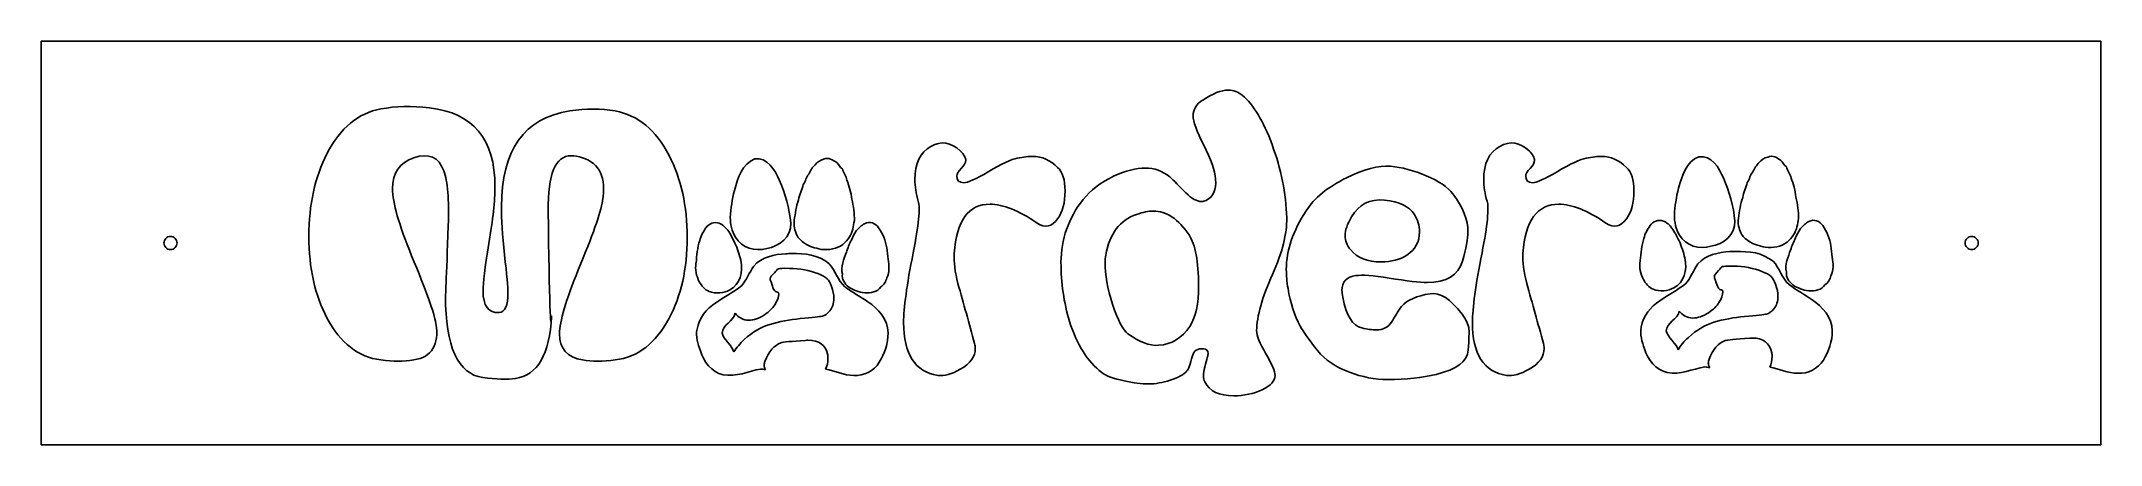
# Model space of a CAD drawing. Extents: x 0 to 123, y 0 to 24.
import ezdxf

# ---------------------------------------------------------------- set-up
doc = ezdxf.new("R2010")
doc.units = 0
doc.layers.add('Vrstva_1', color=7, linetype='CONTINUOUS')

msp = doc.modelspace()

# ---------------------------------------------------------------- linework, layer by layer
at = {"layer": 'Vrstva_1', "color": 7}
for points in [[(0.061265, 24.078584), (122.688395, 24.078584), (122.688395, 0.061269), (0.061265, 0.061269)], [(31.612059, 17.263867), (31.612059, 17.263867)], [(60.577284, 16.572697)], [(94.444845, 16.572697)], [(20.980265, 15.291997)], [(52.07998, 15.840877)], [(61.02451, 15.170032)], [(85.947541, 15.840877)], [(94.892072, 15.170032)], [(41.090386, 13.589527)], [(74.216423, 13.564079)], [(97.30241, 13.717312)], [(101.107659, 13.532609)], [(44.895632, 13.404824)], [(68.402477, 12.547664)], [(82.123566, 12.730619)], [(8.151755, 12.069937)], [(44.729969, 11.439547)], [(48.001581, 11.517817)], [(100.941954, 11.567332)], [(104.213574, 11.645602)], [(115.391312, 12.069937)], [(44.612508, 10.562264)], [(84.684955, 10.982369)], [(100.824534, 10.690049)], [(24.131179, 8.929184), (24.131179, 8.929184)], [(82.570793, 9.722002)], [(30.920891, 6.672727)], [(51.40914, 7.343572)], [(85.276701, 7.343572)], [(34.234433, 5.107424)]]:
    msp.add_lwpolyline(points, close=True, dxfattribs=at)
for points in [[(39.04421, 10.881667), (39.058456, 10.892924)], [(95.256234, 11.009452), (95.270479, 11.020709)]]:
    msp.add_lwpolyline(points, dxfattribs=at)
for points in [[(69.215616, 20.577404), (69.811918, 20.970419), (70.32013, 21.166927), (70.740252, 21.166927)], [(70.740252, 21.166927), (71.051956, 21.166927), (71.329778, 21.065284), (71.57372, 20.861999)], [(71.57372, 20.861999), (72.237784, 20.306354), (72.82731, 19.330587), (73.342298, 17.934697)], [(17.077196, 17.385832), (17.863231, 18.917242), (18.933864, 19.804919), (20.289096, 20.048864)], [(20.289096, 20.048864), (21.156445, 20.211489), (22.11866, 20.231814), (23.17574, 20.109839)], [(23.17574, 20.109839), (25.777786, 19.825239), (27.078808, 18.259947), (27.078808, 15.413962)], [(27.465049, 14.214584), (27.465049, 17.616214), (28.820281, 19.520314), (31.530745, 19.926884)], [(31.530745, 19.926884), (32.506512, 20.075959), (33.407742, 20.075959), (34.234433, 19.926884)], [(34.234433, 19.926884), (35.589665, 19.682944), (36.660299, 18.802044), (37.446333, 17.284184)], [(68.646419, 19.642289), (68.646419, 20.021754), (68.836151, 20.333459), (69.215616, 20.577404)], [(69.276601, 17.894047), (68.85648, 18.734287), (68.646419, 19.317034), (68.646419, 19.642289)], [(15.999787, 12.466342), (15.999787, 14.350112), (16.358923, 15.989942), (17.077196, 17.385832)], [(24.029537, 16.369409), (23.731386, 17.182549), (23.135084, 17.440042), (22.24063, 17.141887)], [(31.612059, 17.263867), (30.676949, 17.263867), (30.222946, 16.166129), (30.250051, 13.970654)], [(32.282899, 17.141894), (32.038957, 17.223209), (31.815344, 17.263867), (31.612059, 17.263867)], [(37.446333, 17.284184), (38.164606, 15.888294), (38.523742, 14.262014), (38.523742, 12.405344)], [(42.55226, 17.074807), (43.284384, 17.190412), (43.752344, 16.408829), (44.002924, 15.820537)], [(46.644319, 17.049989), (46.932156, 17.203139), (47.207178, 16.999289), (47.426304, 16.858694)], [(52.07998, 15.840877), (52.07998, 16.803092), (52.398459, 17.460379), (53.035418, 17.812739)], [(53.035418, 17.812739), (53.645273, 18.165099), (54.228023, 18.077009), (54.783667, 17.548469)], [(54.783667, 17.548469), (55.000505, 17.331629), (55.108923, 17.141897), (55.108923, 16.979272)], [(58.178524, 17.121569), (58.544436, 17.189329), (58.85614, 17.223209), (59.113634, 17.223209)], [(59.113634, 17.223209), (59.642174, 17.223209), (60.130058, 17.006372), (60.577284, 16.572697)], [(69.988099, 15.861194), (69.947444, 16.376184), (69.710278, 17.053802), (69.276601, 17.894047)], [(73.342298, 17.934697), (73.884391, 16.484602), (74.175765, 15.027729), (74.216423, 13.564079)], [(85.947541, 15.840877), (85.947541, 16.803092), (86.26602, 17.460379), (86.902979, 17.812739)], [(86.902979, 17.812739), (87.512834, 18.165099), (88.095584, 18.077009), (88.651229, 17.548469)], [(88.651229, 17.548469), (88.868066, 17.331629), (88.976484, 17.141897), (88.976484, 16.979272)], [(92.046085, 17.121569), (92.411997, 17.189329), (92.723701, 17.223209), (92.981195, 17.223209)], [(92.981195, 17.223209), (93.509736, 17.223209), (93.997619, 17.006372), (94.444845, 16.572697)], [(97.542852, 15.331079), (97.75398, 16.040924), (97.994272, 16.927567), (98.764284, 17.202592)], [(98.764284, 17.202592), (99.496408, 17.318197), (99.964369, 16.536614), (100.214947, 15.948322)], [(102.345279, 16.857194), (102.471947, 17.012677), (102.658081, 17.129414), (102.856344, 17.177782)], [(102.856344, 17.177782), (103.144179, 17.330924), (103.419204, 17.127082), (103.638332, 16.986479)], [(22.24063, 17.141887), (21.400387, 16.857292), (20.980265, 16.240662), (20.980265, 15.291997)], [(24.293806, 13.096522), (24.348016, 14.655037), (24.259926, 15.745999), (24.029537, 16.369409)], [(33.482279, 14.580509), (33.712669, 15.949294), (33.312875, 16.803089), (32.282899, 17.141894)], [(41.330827, 15.203294), (41.541956, 15.913139), (41.782248, 16.799782), (42.55226, 17.074807)], [(45.428046, 15.545317), (45.593454, 15.746872), (45.579949, 15.999629), (45.763818, 16.175309)], [(45.763818, 16.175309), (45.852543, 16.375394), (45.971334, 16.565084), (46.133257, 16.729402)], [(46.133257, 16.729402), (46.259923, 16.884892), (46.446055, 17.001622), (46.644319, 17.049989)], [(47.426304, 16.858694), (47.560829, 16.742789), (47.597218, 16.566779), (47.760779, 16.476599)], [(47.760779, 16.476599), (47.813759, 16.237454), (48.004924, 16.055264), (48.033731, 15.805912)], [(54.844653, 16.511714), (54.668473, 16.321979), (54.580383, 16.172904), (54.580383, 16.064489)], [(54.580383, 16.064489), (54.580383, 15.793439), (54.715906, 15.657914), (54.986952, 15.657914)], [(55.108923, 16.979272), (55.108923, 16.857297), (55.020833, 16.701444), (54.844653, 16.511714)], [(54.986952, 15.657914), (55.217342, 15.657914), (55.705225, 15.874752), (56.450603, 16.308427)], [(56.450603, 16.308427), (57.25019, 16.782762), (57.826163, 17.053809), (58.178524, 17.121569)], [(60.577283, 16.572697), (60.875435, 16.288102), (61.02451, 15.820547), (61.02451, 15.170032)], [(62.100651, 14.661824), (62.534325, 15.203914), (63.137402, 15.664692), (63.909883, 16.044157)], [(63.909883, 16.044157), (64.628156, 16.369412), (65.258339, 16.532039), (65.800432, 16.532039)], [(65.800432, 16.532039), (66.328972, 16.532039), (66.816856, 16.355859), (67.264082, 16.003499)], [(67.264082, 16.003499), (67.331844, 15.949294), (67.650323, 15.630817), (68.219521, 15.048067)], [(75.374511, 13.990979), (75.862394, 14.749909), (76.661981, 15.400422), (77.773271, 15.942517)], [(77.773271, 15.942517), (78.8168, 16.457507), (79.690925, 16.687897), (80.395646, 16.633687)], [(80.395646, 16.633687), (81.073262, 16.579477), (81.784758, 16.389744), (82.530136, 16.064489)], [(82.530136, 16.064489), (83.275513, 15.752784), (83.804054, 15.393647), (84.115757, 14.987077)], [(88.712214, 16.511714), (88.536034, 16.321979), (88.447944, 16.172904), (88.447944, 16.064489)], [(88.447944, 16.064489), (88.447944, 15.793439), (88.583467, 15.657914), (88.854514, 15.657914)], [(88.976484, 16.979272), (88.976484, 16.857297), (88.888394, 16.701444), (88.712214, 16.511714)], [(88.854514, 15.657914), (89.084903, 15.657914), (89.572787, 15.874752), (90.318164, 16.308427)], [(90.318164, 16.308427), (91.117751, 16.782762), (91.693725, 17.053809), (92.046085, 17.121569)], [(94.444845, 16.572697), (94.742996, 16.288102), (94.892072, 15.820547), (94.892072, 15.170032)], [(100.214947, 15.948322), (100.570745, 15.134422), (100.819419, 14.263124), (100.903366, 13.376767)], [(101.640069, 15.673102), (101.805481, 15.874657), (101.791974, 16.127414), (101.975844, 16.303094)], [(101.975844, 16.303094), (102.064569, 16.503179), (102.183362, 16.692869), (102.345279, 16.857194)], [(103.638332, 16.986479), (103.772852, 16.870574), (103.809241, 16.694564), (103.972802, 16.604384)], [(103.972802, 16.604384), (104.025827, 16.365239), (104.216949, 16.183057), (104.245756, 15.933697)], [(20.980265, 15.291997), (20.980265, 14.492412), (21.35973, 13.164284), (22.11866, 11.307614)], [(27.078808, 15.413962), (27.078808, 14.600822), (26.956837, 13.475979), (26.712896, 12.039434)], [(41.090386, 13.589527), (41.112421, 14.134859), (41.204188, 14.669887), (41.330827, 15.203294)], [(44.002924, 15.820537), (44.35872, 15.006629), (44.607394, 14.135339), (44.691339, 13.248982)], [(45.154241, 14.642309), (45.186251, 14.962507), (45.37469, 15.233092), (45.428046, 15.545317)], [(48.033731, 15.805912), (48.173629, 15.451477), (48.279955, 15.070874), (48.327683, 14.671552)], [(52.283264, 14.560177), (52.147741, 15.007407), (52.07998, 15.434307), (52.07998, 15.840877)], [(61.02451, 15.170032), (61.02451, 14.478867), (60.875435, 13.923222), (60.577283, 13.503097)], [(68.219521, 15.048067), (68.558329, 14.709257), (68.870032, 14.539852), (69.154631, 14.539852)], [(69.418901, 14.600827), (69.852575, 14.817667), (70.042308, 15.237789), (69.988099, 15.861194)], [(84.115757, 14.987077), (84.712059, 14.201042), (85.01021, 13.448889), (85.01021, 12.730619)], [(86.150825, 14.560177), (86.015302, 15.007407), (85.947541, 15.434307), (85.947541, 15.840877)], [(94.892072, 15.170032), (94.892072, 14.478867), (94.742996, 13.923222), (94.444845, 13.503097)], [(97.30241, 13.717312), (97.324445, 14.262644), (97.416212, 14.797672), (97.542852, 15.331079)], [(101.107659, 13.532609), (101.175984, 13.947997), (101.218052, 14.388629), (101.366267, 14.770094)], [(101.366267, 14.770094), (101.398291, 15.090292), (101.586714, 15.360884), (101.640069, 15.673102)], [(104.245756, 15.933697), (104.385654, 15.579269), (104.491981, 15.198659), (104.539704, 14.799344)], [(104.539704, 14.799344), (104.633672, 14.399677), (104.699214, 13.927792), (104.691234, 13.532609)], [(27.648006, 11.368597), (27.526035, 12.561197), (27.465049, 13.509859), (27.465049, 14.214584)], [(30.250051, 13.970654), (30.317813, 8.549724), (30.385574, 6.469444), (30.453336, 7.729814)], [(32.038957, 10.474154), (32.879201, 12.479899), (33.360308, 13.848684), (33.482279, 14.580509)], [(41.398237, 12.414697), (41.170259, 12.766012), (41.083604, 13.209824), (41.090386, 13.589527)], [(44.895632, 13.404824), (44.96395, 13.820212), (45.00603, 14.260837), (45.154241, 14.642309)], [(48.327683, 14.671552), (48.421647, 14.271892), (48.487189, 13.800007), (48.479213, 13.404824)], [(51.978338, 11.490577), (52.303593, 13.130412), (52.405235, 14.153612), (52.283264, 14.560177)], [(56.552245, 14.377222), (55.264774, 14.377222), (54.553277, 13.401454), (54.417754, 11.449919)], [(59.357575, 13.259159), (58.259837, 14.004534), (57.324727, 14.377222), (56.552245, 14.377222)], [(60.577283, 13.503097), (60.238475, 13.028767), (59.831906, 12.947454), (59.357575, 13.259159)], [(60.7793, 10.921379), (60.779299, 12.290164), (61.21975, 13.536979), (62.100651, 14.661824)], [(65.271891, 13.767367), (64.282571, 13.428562), (63.672717, 12.622199), (63.442328, 11.348279)], [(66.267986, 13.970654), (65.983388, 13.970654), (65.651356, 13.902892), (65.271891, 13.767367)], [(68.402477, 12.547664), (67.77907, 13.496324), (67.067573, 13.970654), (66.267986, 13.970654)], [(69.154631, 14.539852), (69.235945, 14.539852), (69.324035, 14.560177), (69.418901, 14.600827)], [(74.216422, 13.564087), (74.243527, 12.628977), (73.958929, 11.504134), (73.362626, 10.189559)], [(74.195459, 10.494487), (74.195459, 11.632882), (74.588476, 12.798379), (75.374511, 13.990979)], [(78.078199, 13.625069), (77.820705, 13.191394), (77.691958, 12.818707), (77.691958, 12.507007)], [(80.050061, 14.621167), (79.16916, 14.702482), (78.511873, 14.370449), (78.078199, 13.625069)], [(81.818639, 13.767367), (81.506936, 14.255252), (80.91741, 14.539852), (80.050061, 14.621167)], [(82.123566, 12.730619), (82.123566, 13.110084), (82.021924, 13.455667), (81.818639, 13.767367)], [(85.845899, 11.490577), (86.171154, 13.130412), (86.272796, 14.153612), (86.150825, 14.560177)], [(90.419806, 14.377222), (89.132335, 14.377222), (88.420839, 13.401454), (88.285316, 11.449919)], [(93.225136, 13.259159), (92.127398, 14.004534), (91.192288, 14.377222), (90.419806, 14.377222)], [(94.444845, 13.503097), (94.106037, 13.028767), (93.699467, 12.947454), (93.225136, 13.259159)], [(97.610261, 12.542482), (97.382284, 12.893797), (97.295629, 13.337609), (97.30241, 13.717312)], [(101.264672, 12.673762), (101.147559, 12.922844), (101.063102, 13.252717), (101.107659, 13.532609)], [(104.691234, 13.532609), (104.619459, 13.199362), (104.603034, 12.843082), (104.396837, 12.564487)], [(105.300811, 13.347914), (105.600196, 13.523497), (105.968184, 13.362239), (106.132059, 13.107802)], [(7.367437, 12.069937), (7.367436, 12.173944), (7.408753, 12.273691), (7.482297, 12.347236)], [(7.482297, 12.347236), (7.555841, 12.42078), (7.655588, 12.462097), (7.759595, 12.462097)], [(7.759595, 12.462097), (7.863603, 12.462097), (7.96335, 12.42078), (8.036894, 12.347236)], [(8.036894, 12.347236), (8.110438, 12.273691), (8.151755, 12.173944), (8.151755, 12.069937)], [(17.077196, 7.607834), (16.358923, 8.963064), (15.999787, 10.582567), (15.999787, 12.466342)], [(24.131179, 8.929184), (24.131179, 8.590374), (24.185388, 9.979487), (24.293806, 13.096522)], [(38.523742, 12.405344), (38.523742, 10.535124), (38.164606, 8.929174), (37.446333, 7.587494)], [(39.270886, 12.213517), (39.341978, 12.493582), (39.480797, 12.749564), (39.640331, 12.980017)], [(39.640331, 12.980017), (39.792437, 13.218194), (40.14365, 13.357807), (40.434625, 13.245442)], [(40.434625, 13.245442), (40.634858, 13.165807), (40.807367, 13.009537), (40.933371, 12.832259)], [(40.933371, 12.832259), (41.127394, 12.606764), (41.221769, 12.316244), (41.366245, 12.065759)], [(43.263955, 11.746417), (42.583185, 11.541877), (41.760521, 11.766967), (41.398237, 12.414697)], [(44.691339, 13.248982), (44.735836, 12.430462), (44.00716, 11.864594), (43.263955, 11.746417)], [(45.052647, 12.545977), (44.935532, 12.795052), (44.85108, 13.124932), (44.895632, 13.404824)], [(45.514445, 12.056519), (45.323517, 12.186907), (45.142508, 12.333397), (45.052647, 12.545977)], [(48.184812, 12.436694), (48.094081, 12.274462), (47.924389, 12.114352), (47.795749, 11.982644)], [(48.479213, 13.404824), (48.4074, 13.071577), (48.39101, 12.715297), (48.184812, 12.436694)], [(48.296549, 12.241222), (48.368834, 12.430124), (48.490823, 12.618697), (48.590047, 12.795322)], [(48.590047, 12.795322), (48.762611, 12.959729), (48.890163, 13.129394), (49.088789, 13.220129)], [(49.088789, 13.220129), (49.388173, 13.395712), (49.756161, 13.234454), (49.920032, 12.980017)], [(49.920032, 12.980017), (50.041171, 12.797062), (50.162565, 12.614527), (50.224826, 12.407452)], [(50.224826, 12.407452), (50.397965, 12.009397), (50.446, 11.558812), (50.482341, 11.105317)], [(68.971674, 9.539047), (68.971674, 10.975592), (68.781942, 11.978464), (68.402477, 12.547664)], [(77.691958, 12.507007), (77.691958, 12.208852), (77.800376, 11.931029), (78.017213, 11.673539)], [(81.371413, 11.348279), (81.872848, 11.673534), (82.123566, 12.134314), (82.123566, 12.730619)], [(85.01021, 12.730619), (85.01021, 12.324049), (84.901792, 11.741299), (84.684955, 10.982369)], [(95.270479, 11.020709), (95.305909, 11.456024), (95.344437, 11.923889), (95.48291, 12.341302)], [(95.48291, 12.341302), (95.554002, 12.621367), (95.692822, 12.877349), (95.852354, 13.107802)], [(95.852354, 13.107802), (96.004461, 13.345979), (96.355674, 13.485592), (96.646649, 13.373234)], [(96.646649, 13.373234), (96.846881, 13.293592), (97.019391, 13.137322), (97.145396, 12.960044)], [(97.145396, 12.960044), (97.339418, 12.734557), (97.433793, 12.444037), (97.578269, 12.193544)], [(99.475978, 11.874202), (98.795209, 11.669662), (97.972546, 11.894752), (97.610261, 12.542482)], [(100.903366, 13.376767), (100.947841, 12.558254), (100.219184, 11.992379), (99.475978, 11.874202)], [(101.726469, 12.184312), (101.535542, 12.314692), (101.354529, 12.461189), (101.264672, 12.673762)], [(104.396837, 12.564487), (104.306101, 12.402254), (104.136414, 12.242144), (104.007774, 12.110429)], [(104.213604, 11.645602), (104.299951, 11.899882), (104.382999, 12.136492), (104.508571, 12.369007)], [(104.508571, 12.369007), (104.580871, 12.557909), (104.702844, 12.746482), (104.802069, 12.923107)], [(104.802069, 12.923107), (104.974636, 13.087514), (105.102189, 13.257187), (105.300811, 13.347914)], [(106.132059, 13.107802), (106.253191, 12.924847), (106.374586, 12.742312), (106.436851, 12.535237)], [(106.436851, 12.535237), (106.609989, 12.137182), (106.658026, 11.686597), (106.694364, 11.233109)], [(114.606991, 12.069937), (114.606991, 12.173944), (114.648308, 12.273692), (114.721852, 12.347236)], [(114.721852, 12.347236), (114.795397, 12.42078), (114.895144, 12.462097), (114.999151, 12.462097)], [(114.999151, 12.462097), (115.103159, 12.462097), (115.202906, 12.42078), (115.276451, 12.347236)], [(115.276451, 12.347236), (115.349995, 12.273692), (115.391312, 12.173944), (115.391312, 12.069937)], [(7.482297, 11.792638), (7.408753, 11.866182), (7.367436, 11.96593), (7.367437, 12.069937)], [(7.759595, 11.677777), (7.655588, 11.677777), (7.555841, 11.719094), (7.482297, 11.792638)], [(8.036894, 11.792638), (7.96335, 11.719093), (7.863603, 11.677777), (7.759595, 11.677777)], [(8.151755, 12.069937), (8.151755, 11.965929), (8.110438, 11.866182), (8.036894, 11.792638)], [(22.11866, 11.307614), (22.972456, 9.261214), (23.453563, 7.919534), (23.561982, 7.282574)], [(26.712896, 12.039434), (26.482506, 10.602889), (26.367311, 9.667779), (26.367311, 9.234104)], [(27.85129, 9.091807), (27.85129, 9.430612), (27.783529, 10.189542), (27.648006, 11.368597)], [(39.058456, 10.892924), (39.093886, 11.328232), (39.132413, 11.796104), (39.270886, 12.213517)], [(41.719022, 11.053364), (41.87012, 10.308119), (41.672124, 9.612562), (41.061825, 9.279787)], [(41.366245, 12.065759), (41.525042, 11.744137), (41.613074, 11.389874), (41.719022, 11.053364)], [(44.397444, 11.430832), (43.714866, 11.394757), (42.953323, 11.240377), (42.492751, 10.693552)], [(44.729966, 11.439607), (44.617948, 11.438107), (44.506725, 11.435107), (44.397444, 11.430832)], [(46.959737, 10.853362), (46.346035, 11.377259), (45.514085, 11.450737), (44.729969, 11.439547)], [(46.497164, 11.692034), (46.143603, 11.775427), (45.805372, 11.842874), (45.514445, 12.056519)], [(47.795749, 11.982644), (47.427178, 11.707049), (46.958156, 11.645564), (46.497164, 11.692034)], [(47.76273, 10.229542), (47.63632, 10.610759), (47.877903, 11.169232), (48.001581, 11.517817)], [(48.001578, 11.517817), (48.087929, 11.772097), (48.170972, 12.008707), (48.296549, 12.241222)], [(50.482341, 11.105317), (50.555466, 10.737682), (50.578909, 10.327259), (50.409546, 9.987892)], [(51.40914, 7.343572), (51.40914, 8.183812), (51.598872, 9.566147), (51.978338, 11.490577)], [(54.417754, 11.449919), (54.390649, 10.948484), (54.465187, 10.352184), (54.641368, 9.661019)], [(63.442328, 11.348279), (63.415222, 11.212754), (63.40167, 11.063679), (63.40167, 10.901054)], [(78.017213, 11.673539), (78.423783, 11.185654), (79.026861, 10.941712), (79.826448, 10.941712)], [(79.826448, 10.941712), (80.449854, 10.941712), (80.964843, 11.077234), (81.371413, 11.348279)], [(85.276701, 7.343572), (85.276701, 8.183812), (85.466434, 9.566147), (85.845899, 11.490577)], [(88.285316, 11.449919), (88.258211, 10.948484), (88.332748, 10.352184), (88.508929, 9.661019)], [(97.931046, 11.181149), (98.082143, 10.435904), (97.884149, 9.740354), (97.273849, 9.407572)], [(97.578269, 12.193544), (97.737066, 11.871922), (97.825097, 11.517659), (97.931046, 11.181149)], [(100.60947, 11.558542), (99.926892, 11.522467), (99.165349, 11.368087), (98.704777, 10.821262)], [(100.941992, 11.567392), (100.829975, 11.565892), (100.718751, 11.562892), (100.60947, 11.558542)], [(103.171727, 10.981147), (102.558024, 11.505037), (101.726072, 11.578514), (100.941954, 11.567332)], [(102.709187, 11.819819), (102.355629, 11.903212), (102.017394, 11.970659), (101.726469, 12.184312)], [(104.007774, 12.110429), (103.639202, 11.834834), (103.170182, 11.773349), (102.709187, 11.819819)], [(103.974722, 10.357327), (103.848309, 10.738552), (104.089891, 11.297017), (104.213574, 11.645602)], [(106.694364, 11.233109), (106.767489, 10.865467), (106.790934, 10.455052), (106.621539, 10.115684)], [(114.721852, 11.792637), (114.648308, 11.866182), (114.606991, 11.965929), (114.606991, 12.069937)], [(114.999151, 11.677777), (114.895144, 11.677776), (114.795397, 11.719093), (114.721852, 11.792637)], [(115.276451, 11.792637), (115.202906, 11.719093), (115.103159, 11.677776), (114.999151, 11.677777)], [(115.391312, 12.069937), (115.391312, 11.965929), (115.349995, 11.866182), (115.276451, 11.792637)], [(30.920891, 6.672727), (30.920891, 7.391002), (31.29358, 8.658144), (32.038957, 10.474154)], [(39.245232, 9.766252), (39.065462, 10.112047), (38.98538, 10.480582), (39.04421, 10.881667)], [(42.492751, 10.693552), (42.215768, 10.316422), (42.06445, 9.860714), (41.753264, 9.512084)], [(43.469047, 9.940897), (43.469047, 10.035884), (43.553291, 10.122719), (43.72216, 10.302134)], [(43.576225, 9.567449), (43.469047, 9.940897), (43.469047, 9.814252), (43.469047, 9.940897)], [(43.72216, 10.302134), (43.986014, 10.576552), (43.778717, 10.562264), (44.612508, 10.562264)], [(44.612508, 10.562264), (45.224656, 10.562264), (45.818609, 10.441934), (46.293549, 10.251959)], [(46.293549, 10.251959), (46.842376, 10.030319), (46.963894, 9.910222), (47.111658, 9.488039)], [(47.915944, 9.470617), (47.466567, 9.836692), (47.365197, 10.453844), (46.959737, 10.853362)], [(48.137483, 9.443872), (47.898226, 9.652702), (47.71711, 9.899129), (47.76273, 10.229542)], [(50.409546, 9.987892), (50.356116, 9.790844), (50.242976, 9.568409), (50.047885, 9.459382)], [(61.287512, 7.404554), (60.948703, 8.515844), (60.779299, 9.688119), (60.7793, 10.921379)], [(63.40167, 10.901054), (63.40167, 10.196334), (63.550746, 9.369642), (63.848897, 8.420977)], [(73.362626, 10.189559), (72.752772, 8.820774), (72.441068, 7.709484), (72.427516, 6.855689)], [(74.297101, 9.356092), (74.22934, 9.762662), (74.195459, 10.142127), (74.195459, 10.494487)], [(78.342469, 10.128569), (77.786824, 10.060809), (77.509001, 9.762659), (77.509001, 9.234119)], [(80.314331, 9.986272), (79.365669, 10.135347), (78.708381, 10.182779), (78.342469, 10.128569)], [(82.570793, 9.722002), (82.137118, 9.722002), (81.384965, 9.810092), (80.314331, 9.986272)], [(84.684955, 10.982369), (84.441013, 10.142124), (83.736292, 9.722002), (82.570793, 9.722002)], [(95.457257, 9.894044), (95.277485, 10.239832), (95.197404, 10.608367), (95.256234, 11.009452)], [(96.037072, 9.320647), (95.767215, 9.422624), (95.595426, 9.657952), (95.457257, 9.894044)], [(98.704777, 10.821262), (98.427794, 10.444132), (98.276477, 9.988417), (97.965289, 9.639787)], [(99.681073, 10.068682), (99.681073, 10.163677), (99.765316, 10.250504), (99.934186, 10.429919)], [(99.78825, 9.695242), (99.681073, 10.068682), (99.681073, 9.942037), (99.681073, 10.068682)], [(99.934186, 10.429919), (100.19804, 10.704337), (99.990743, 10.690049), (100.824534, 10.690049)], [(100.824534, 10.690049), (101.436684, 10.690049), (102.030639, 10.569719), (102.505576, 10.379737)], [(102.505576, 10.379737), (103.054404, 10.158104), (103.175919, 10.037999), (103.323684, 9.615832)], [(104.127932, 9.598394), (103.678554, 9.964477), (103.577184, 10.581622), (103.171727, 10.981147)], [(104.349474, 9.571657), (104.110216, 9.780487), (103.929099, 10.026914), (103.974722, 10.357327)], [(106.621539, 10.115684), (106.568139, 9.918629), (106.454964, 9.696202), (106.259874, 9.587167)], [(26.346983, 4.070677), (24.86978, 4.273962), (24.131179, 5.893464), (24.131179, 8.929184)], [(26.367311, 9.234104), (26.367311, 8.326099), (26.685791, 7.892424), (27.32275, 7.933079)], [(27.32275, 7.933079), (27.67511, 7.960179), (27.85129, 8.346422), (27.85129, 9.091807)], [(39.825047, 9.192862), (39.555191, 9.294839), (39.383402, 9.530167), (39.245232, 9.766252)], [(41.061825, 9.279787), (40.710441, 9.069884), (40.212943, 9.037747), (39.825047, 9.192862)], [(41.753264, 9.512084), (41.267701, 9.145469), (40.726406, 8.856697), (40.224107, 8.509004)], [(43.976968, 9.028964), (43.976968, 9.292822), (43.761393, 8.922262), (43.576225, 9.567449)], [(43.73957, 8.395904), (43.897882, 8.649209), (43.976968, 8.860094), (43.976968, 9.028964)], [(47.254207, 8.775577), (47.254207, 8.469502), (47.174846, 8.221657), (47.016535, 8.031682)], [(47.111658, 9.488039), (47.206643, 9.234742), (47.254207, 8.997217), (47.254207, 8.775577)], [(49.282976, 8.565967), (48.832427, 8.882347), (48.346454, 9.126839), (47.915944, 9.470617)], [(49.090559, 9.102434), (48.73584, 9.133559), (48.431894, 9.272954), (48.137483, 9.443872)], [(50.047885, 9.459382), (49.889099, 9.153517), (49.429975, 9.070109), (49.090559, 9.102434)], [(54.641368, 9.661019), (54.980176, 8.468414), (55.312207, 7.275809), (55.637463, 6.083204)], [(68.443133, 7.099627), (68.795494, 7.628167), (68.971674, 8.441307), (68.971674, 9.539047)], [(75.028927, 7.119959), (74.676566, 7.756914), (74.432625, 8.502292), (74.297101, 9.356092)], [(77.509001, 9.234119), (77.509001, 9.125699), (77.522554, 8.996952), (77.549659, 8.847877)], [(77.549659, 8.847877), (77.752944, 7.750137), (78.132409, 7.140282), (78.688054, 7.018312)], [(81.046157, 8.299012), (81.398518, 8.678477), (81.967715, 8.929194), (82.75375, 9.051164)], [(82.75375, 9.051164), (83.3365, 9.146029), (83.973459, 8.739459), (84.664627, 7.831454)], [(88.508929, 9.661019), (88.847737, 8.468414), (89.179769, 7.275809), (89.505024, 6.083204)], [(96.436132, 8.636707), (95.883848, 8.277464), (95.436808, 7.730422), (95.324143, 7.068127)], [(97.273849, 9.407572), (96.922465, 9.197669), (96.424967, 9.165532), (96.037072, 9.320647)], [(97.965289, 9.639787), (97.479727, 9.273179), (96.938431, 8.984399), (96.436132, 8.636707)], [(100.188994, 9.156749), (100.188994, 9.420607), (99.973419, 9.050047), (99.78825, 9.695242)], [(99.951595, 8.523689), (100.109908, 8.776994), (100.188994, 8.987879), (100.188994, 9.156749)], [(103.466229, 8.903362), (103.466229, 8.597287), (103.386871, 8.349434), (103.228561, 8.159467)], [(103.323684, 9.615832), (103.418672, 9.362527), (103.466229, 9.125002), (103.466229, 8.903362)], [(105.494964, 8.693752), (105.044409, 9.010124), (104.558439, 9.254624), (104.127932, 9.598394)], [(105.302551, 9.230219), (104.947831, 9.261344), (104.643886, 9.400739), (104.349474, 9.571657)], [(106.259874, 9.587167), (106.101091, 9.281302), (105.641964, 9.197894), (105.302551, 9.230219)], [(106.695736, 6.850822), (106.694237, 7.641712), (106.116099, 8.279969), (105.494964, 8.693752)], [(20.289096, 5.107432), (18.933864, 5.283612), (17.863231, 6.117079), (17.077196, 7.607834)], [(30.453336, 7.729814), (30.331365, 5.439469), (29.613092, 4.199432), (28.298517, 4.009702)], [(37.446333, 7.587494), (36.660298, 6.110294), (35.589665, 5.283604), (34.234433, 5.107424)], [(40.224107, 8.509004), (39.671822, 8.149762), (39.224783, 7.602719), (39.112117, 6.940417)], [(40.606493, 6.710332), (40.608068, 7.199609), (41.303056, 7.409587), (41.379935, 7.884719)], [(41.379935, 7.884719), (41.471467, 7.761839), (41.587392, 7.662704), (41.728724, 7.588319)], [(41.728724, 7.588319), (41.865929, 7.514444), (42.019214, 7.477477), (42.188078, 7.477477)], [(42.188078, 7.477477), (42.4836, 7.477477), (42.794771, 7.582919), (43.12195, 7.793999)], [(43.12195, 7.793999), (43.406918, 7.983982), (43.612921, 8.184824), (43.73957, 8.395904)], [(45.259353, 7.572599), (44.626097, 7.509299), (44.019244, 7.393229), (43.438757, 7.224359)], [(46.573172, 7.714874), (46.425415, 7.683224), (45.987598, 7.635922), (45.259353, 7.572599)], [(47.016535, 8.031682), (46.86877, 7.852259), (46.720934, 7.746509), (46.573172, 7.714874)], [(50.483749, 6.723037), (50.482624, 7.513927), (49.904116, 8.152192), (49.282976, 8.565967)], [(63.218714, 4.355287), (62.36492, 5.005797), (61.721186, 6.022219), (61.287512, 7.404554)], [(63.848897, 8.420977), (64.1606, 7.472317), (64.465527, 6.889567), (64.763678, 6.672727)], [(79.54185, 6.896347), (79.961972, 6.896347), (80.266899, 7.052197), (80.456632, 7.363897)], [(80.456632, 7.363897), (80.646364, 7.675602), (80.842873, 7.987307), (81.046157, 8.299012)], [(84.664627, 7.831454), (84.895016, 7.519749), (85.03054, 7.221597), (85.071196, 6.936997)], [(96.818519, 6.838124), (96.820019, 7.327394), (97.515082, 7.537372), (97.591961, 8.012504)], [(97.591961, 8.012504), (97.683493, 7.889624), (97.799417, 7.790489), (97.94075, 7.716104)], [(97.94075, 7.716104), (98.077955, 7.642229), (98.23124, 7.605262), (98.400104, 7.605262)], [(98.400104, 7.605262), (98.695625, 7.605262), (99.006796, 7.710704), (99.333976, 7.921792)], [(99.333976, 7.921792), (99.618944, 8.111767), (99.824947, 8.312609), (99.951595, 8.523689)], [(101.471379, 7.700384), (100.838123, 7.637084), (100.23127, 7.521022), (99.650783, 7.352144)], [(102.785199, 7.842659), (102.637441, 7.811009), (102.199621, 7.763707), (101.471379, 7.700384)], [(103.228561, 8.159467), (103.080797, 7.980037), (102.932957, 7.874294), (102.785199, 7.842659)], [(23.561982, 7.282574), (23.765266, 6.008659), (23.324816, 5.283612), (22.24063, 5.107432)], [(32.282899, 5.107439), (31.374894, 5.256514), (30.920891, 5.778277), (30.920891, 6.672727)], [(39.112117, 6.940417), (39.016819, 6.512534), (39.162442, 6.053384), (39.30981, 5.651969)], [(41.304664, 5.584642), (41.277656, 5.865622), (40.607941, 6.426382), (40.606493, 6.710332)], [(41.918698, 6.321644), (41.662559, 6.084134), (41.458055, 5.838592), (41.304664, 5.584642)], [(43.438757, 7.224359), (42.911042, 7.066049), (42.404196, 6.764924), (41.918698, 6.321644)], [(43.153658, 5.023822), (43.385846, 5.614867), (43.702459, 5.984197), (44.103524, 6.131954)], [(44.103524, 6.131954), (44.230175, 6.174179), (44.720987, 6.221459), (45.575882, 6.274229)], [(45.575882, 6.274229), (45.62272, 6.277229), (45.668524, 6.278729), (45.712916, 6.280229)], [(45.712916, 6.280229), (46.378949, 6.289529), (46.771239, 5.997112), (46.889976, 5.403434)], [(49.960979, 4.969162), (50.267154, 5.495737), (50.501942, 6.105029), (50.483749, 6.723037)], [(53.441988, 4.192657), (52.086756, 4.409492), (51.40914, 5.459797), (51.40914, 7.343572)], [(64.763678, 6.672727), (65.441294, 6.171292), (66.051149, 5.940904), (66.593242, 5.981564)], [(66.593242, 5.981564), (67.365724, 6.035769), (67.982354, 6.408457), (68.443133, 7.099627)], [(72.427516, 6.855689), (72.427516, 6.571089), (72.610472, 6.110309), (72.976385, 5.473349)], [(76.065679, 5.656304), (75.550691, 6.306814), (75.205107, 6.794699), (75.028927, 7.119959)], [(78.688054, 7.018312), (79.026862, 6.937002), (79.311461, 6.896347), (79.54185, 6.896347)], [(85.071196, 6.936997), (85.084747, 6.774372), (85.071194, 6.361027), (85.030539, 5.696962)], [(87.309549, 4.192657), (85.954317, 4.409492), (85.276701, 5.459797), (85.276701, 7.343572)], [(95.324143, 7.068127), (95.228845, 6.640237), (95.374468, 6.181094), (95.521836, 5.779672)], [(97.516689, 5.712427), (97.489681, 5.993407), (96.819968, 6.554167), (96.818519, 6.838124)], [(98.130724, 6.449429), (97.874585, 6.211919), (97.67008, 5.966384), (97.516689, 5.712427)], [(99.650783, 7.352144), (99.123068, 7.193834), (98.616221, 6.892709), (98.130724, 6.449429)], [(99.365684, 5.151607), (99.597871, 5.742644), (99.914485, 6.111974), (100.315549, 6.259732)], [(100.315549, 6.259732), (100.4422, 6.301957), (100.933014, 6.349237), (101.787909, 6.402007)], [(101.787909, 6.402007), (101.834709, 6.405007), (101.880549, 6.407257), (101.924942, 6.408007)], [(101.924942, 6.408007), (102.590979, 6.417307), (102.983266, 6.124889), (103.102007, 5.531212)], [(106.172964, 5.096947), (106.479136, 5.623522), (106.713932, 6.232814), (106.695736, 6.850822)], [(22.24063, 5.107432), (21.657881, 5.012562), (21.007369, 5.012562), (20.289096, 5.107432)], [(34.234433, 5.107439), (33.51616, 5.012569), (32.865649, 5.012569), (32.282899, 5.107439)], [(39.30981, 5.651969), (39.501554, 4.996912), (39.975369, 4.390327), (40.663608, 4.231162)], [(43.106236, 4.817864), (43.106236, 4.881164), (43.122016, 4.949947), (43.153658, 5.023822)], [(46.905696, 5.197739), (46.905696, 4.951934), (46.858881, 4.737832), (46.766181, 4.554479)], [(46.889976, 5.403434), (46.900319, 5.340134), (46.905696, 5.271614), (46.905696, 5.197739)], [(48.435956, 4.191899), (49.044862, 4.146974), (49.632564, 4.458824), (49.960979, 4.969162)], [(55.678121, 5.798602), (55.67812, 5.310722), (55.37997, 4.897377), (54.783667, 4.558567)], [(55.637463, 6.083204), (55.664568, 5.988339), (55.67812, 5.893472), (55.678121, 5.798602)], [(68.605762, 5.351377), (68.470239, 4.849942), (68.36182, 4.551792), (68.280506, 4.456927)], [(69.256273, 5.778277), (68.903913, 5.805377), (68.687076, 5.663077), (68.605762, 5.351377)], [(69.540872, 5.493674), (69.540872, 5.669859), (69.446006, 5.764727), (69.256273, 5.778277)], [(69.337587, 4.680539), (69.473111, 5.168424), (69.540872, 5.439469), (69.540872, 5.493674)], [(72.976385, 5.473349), (73.342298, 4.849944), (73.525254, 4.423047), (73.525254, 4.192657)], [(77.956228, 4.375612), (77.129536, 4.687317), (76.499353, 5.114214), (76.065679, 5.656304)], [(85.030539, 5.696962), (84.989884, 5.032897), (84.352925, 4.551789), (83.119662, 4.253639)], [(89.545682, 5.798602), (89.545682, 5.310722), (89.24753, 4.897377), (88.651229, 4.558567)], [(89.505024, 6.083204), (89.532129, 5.988339), (89.545682, 5.893472), (89.545682, 5.798602)], [(95.521836, 5.779672), (95.71358, 5.124614), (96.187394, 4.518029), (96.875633, 4.358872)], [(99.318261, 4.945642), (99.318261, 5.008942), (99.334048, 5.077724), (99.365684, 5.151607)], [(99.402081, 4.657507), (99.347436, 4.747334), (99.318261, 4.843087), (99.318261, 4.945642)], [(103.117681, 5.325524), (103.117681, 5.079719), (103.070881, 4.865609), (102.978167, 4.682264)], [(103.102007, 5.531212), (103.112357, 5.467912), (103.117681, 5.399399), (103.117681, 5.325524)], [(104.647944, 4.319684), (105.256846, 4.274759), (105.844547, 4.586609), (106.172964, 5.096947)], [(28.298517, 4.009702), (27.797081, 3.941937), (27.14657, 3.962262), (26.346983, 4.070677)], [(40.663608, 4.231162), (41.429304, 4.074247), (42.159131, 4.441799), (42.897238, 4.570304)], [(42.897238, 4.570304), (42.994768, 4.559879), (43.092377, 4.545404), (43.190056, 4.529729)], [(43.190056, 4.529729), (43.135411, 4.619557), (43.106236, 4.715309), (43.106236, 4.817864)], [(46.766181, 4.554479), (47.328578, 4.471514), (47.854679, 4.184564), (48.435956, 4.191899)], [(54.783667, 4.558567), (54.26868, 4.260417), (53.821453, 4.138447), (53.441988, 4.192657)], [(64.540066, 3.867397), (63.903107, 4.002922), (63.462656, 4.165552), (63.218714, 4.355287)], [(66.003716, 3.684442), (65.583594, 3.684442), (65.095711, 3.745427), (64.540066, 3.867397)], [(67.28441, 3.908054), (66.823632, 3.758979), (66.396734, 3.684442), (66.003716, 3.684442)], [(68.280506, 4.456927), (68.090774, 4.240087), (67.758742, 4.057129), (67.28441, 3.908054)], [(69.337587, 3.806414), (69.229169, 3.996144), (69.229169, 4.287519), (69.337587, 4.680539)], [(71.065508, 2.972947), (70.19816, 2.972947), (69.622186, 3.250769), (69.337587, 3.806414)], [(73.525254, 4.192657), (73.525254, 3.867402), (73.26776, 3.582802), (72.752772, 3.338857)], [(80.233018, 3.948712), (79.460535, 3.948712), (78.701605, 4.091012), (77.956228, 4.375612)], [(83.119662, 4.253639), (82.29297, 4.050354), (81.330756, 3.948712), (80.233018, 3.948712)], [(88.651229, 4.558567), (88.13624, 4.260417), (87.689014, 4.138447), (87.309549, 4.192657)], [(96.875633, 4.358872), (97.64133, 4.201957), (98.371157, 4.569502), (99.109264, 4.698007)], [(99.109264, 4.698007), (99.206794, 4.687657), (99.304403, 4.673107), (99.402081, 4.657507)], [(102.978167, 4.682264), (103.540561, 4.599292), (104.066664, 4.312342), (104.647944, 4.319684)], [(72.752772, 3.338857), (72.237783, 3.094917), (71.675362, 2.972947), (71.065508, 2.972947)]]:
    msp.add_open_spline(points, degree=3, dxfattribs=at)

doc.saveas('drawing.dxf')
